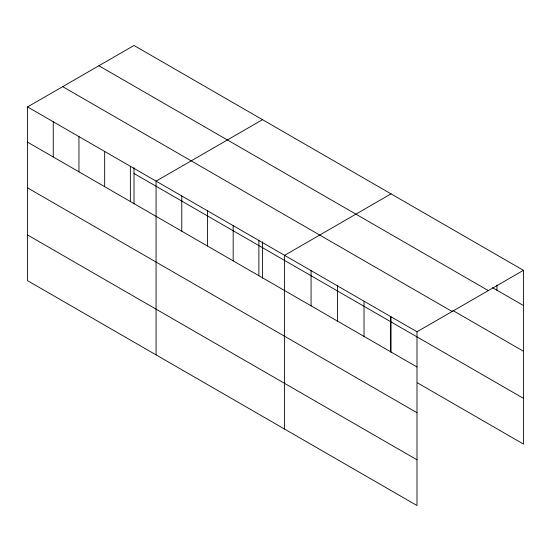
<?xml version="1.0" encoding="UTF-8"?>
<svg xmlns="http://www.w3.org/2000/svg" width="551" height="551" viewBox="0 0 551 551"><rect width="100%" height="100%" fill="white"/><g stroke="black" fill="none" stroke-linecap="round" stroke-linejoin="round"><path stroke-width="0.83" d="M27.55 106.935L416.99 331.778L416.99 505.522L27.55 280.679L27.55 106.935L134.01 45.478L523.45 270.321L523.45 444.065L417.52 382.904M262.524 119.67L156.064 181.134L156.064 354.878M391.038 193.869L284.585 255.333L284.585 429.077M416.99 331.778L523.45 270.321M492.553 287.691L523.45 305.529M98.877 65.755L488.317 290.597M452.832 310.475L523.45 351.242M62.683 86.659L452.123 311.501M134.01 173.503L523.45 398.345M27.55 142.151L416.99 366.994M27.55 187.863L416.99 412.706M27.55 234.967L416.99 459.81M496.968 285.087L496.968 290.239M391.038 316.853L391.038 352.378M390.507 316.494L390.507 351.703M364.025 301.204L364.025 336.413M337.543 285.914L337.543 321.123M311.067 270.624L311.067 305.833M262.524 241.813L262.524 278.179M258.88 240.498L258.88 275.707M233.176 225.655L233.176 260.864M207.472 210.813L207.472 246.028M181.768 195.977L181.768 231.186M134.01 167.614L134.01 203.98M130.36 166.299L130.36 201.508M104.662 151.456L104.662 186.665M78.958 136.62L78.958 171.829M53.254 121.778L53.254 156.987"/></g></svg>
